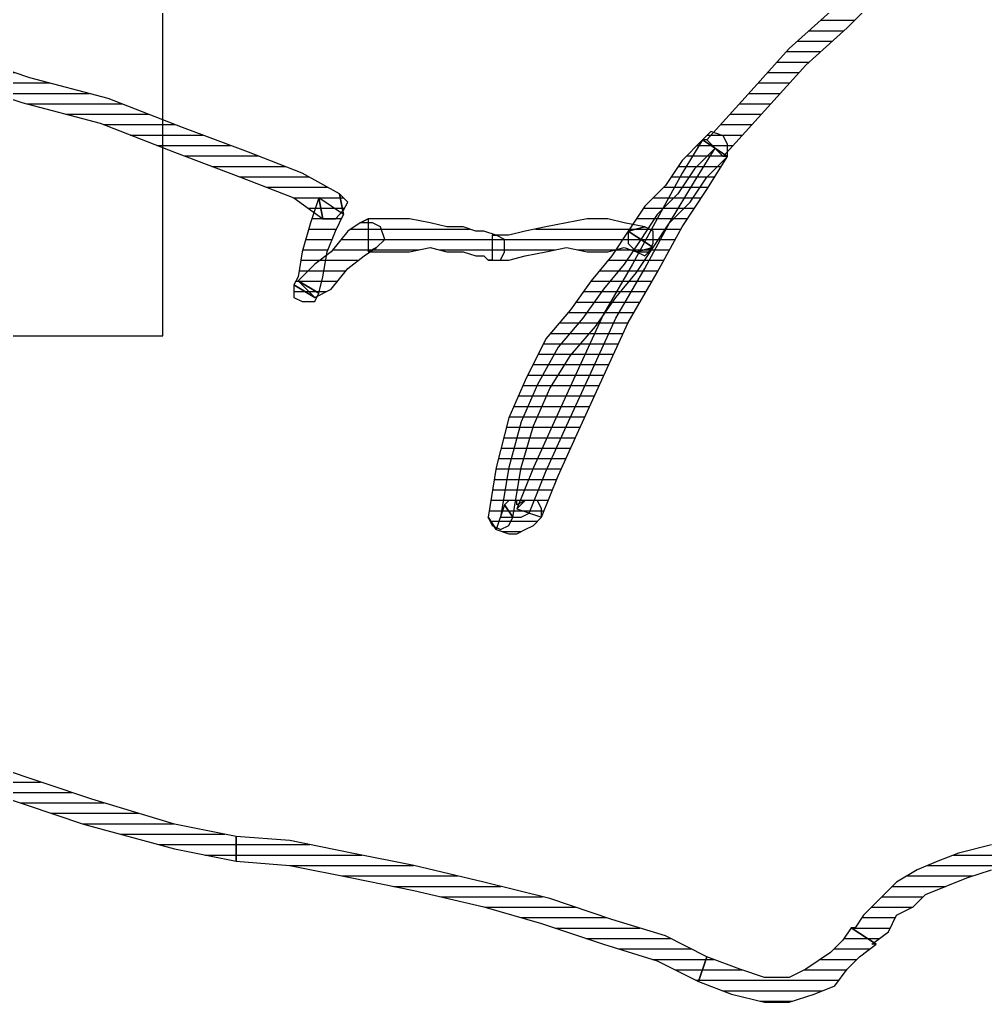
# Model space of a CAD drawing. Header units: millimetres. Extents: x 33350 to 35310, y -217097 to -211540.
# Drawn here: x 34440.13 to 34451.71, y -214010.17 to -213998.4 of the extents above; entities that cross this region are included whole.
import ezdxf

# ---------------------------------------------------------------- set-up
doc = ezdxf.new("R2010")
doc.units = ezdxf.units.MM
doc.header["$LTSCALE"] = 60
doc.header["$MEASUREMENT"] = 0
pattern_1 = [(360, (-5108.51305, -673.59423), (1e-16, 0.125), [25])]

# ---------------------------------------------------------------- blocks, each defined once
blk = doc.blocks.new('by')
at = {"ltscale": 30}
h = blk.add_hatch(dxfattribs=at)
h.set_pattern_fill('DC_LINES', color=256, scale=0.1, style=0)
h.set_pattern_definition(pattern_1)
edge = h.paths.add_edge_path(flags=0)
edge.add_line((6393.778, 2257.095), (6394.175, 2257.244))
edge.add_line((6394.175, 2257.244), (6394.57, 2257.343))
edge.add_line((6394.57, 2257.343), (6394.867, 2257.343))
edge.add_line((6394.867, 2257.343), (6395.164, 2257.244))
edge.add_line((6395.164, 2257.244), (6395.411, 2257.144))
edge.add_line((6395.411, 2257.144), (6395.559, 2256.946))
edge.add_line((6395.559, 2256.946), (6395.708, 2256.797))
edge.add_line((6395.708, 2256.797), (6395.906, 2256.648))
edge.add_line((6395.906, 2256.648), (6395.609, 2256.449))
edge.add_line((6395.609, 2256.449), (6395.509, 2256.598))
edge.add_line((6395.509, 2256.598), (6395.362, 2256.747))
edge.add_line((6395.362, 2256.747), (6395.213, 2256.846))
edge.add_line((6395.213, 2256.846), (6395.064, 2256.946))
edge.add_line((6395.064, 2256.946), (6394.867, 2257.045))
edge.add_line((6394.867, 2257.045), (6394.57, 2257.045))
edge.add_line((6394.57, 2257.045), (6394.273, 2256.946))
edge.add_line((6394.273, 2256.946), (6393.878, 2256.797))
h = blk.add_hatch(dxfattribs=at)
h.set_pattern_fill('DC_LINES', color=256, scale=0.1, style=0)
h.set_pattern_definition(pattern_1)
edge = h.paths.add_edge_path(flags=0)
edge.add_line((6393.778, 2257.095), (6394.175, 2257.244))
edge.add_line((6394.175, 2257.244), (6394.57, 2257.343))
edge.add_line((6394.57, 2257.343), (6394.867, 2257.343))
edge.add_line((6394.867, 2257.343), (6395.164, 2257.244))
edge.add_line((6395.164, 2257.244), (6395.411, 2257.144))
edge.add_line((6395.411, 2257.144), (6395.559, 2256.946))
edge.add_line((6395.559, 2256.946), (6395.708, 2256.797))
edge.add_line((6395.708, 2256.797), (6395.906, 2256.648))
edge.add_line((6395.906, 2256.648), (6395.609, 2256.449))
edge.add_line((6395.609, 2256.449), (6395.509, 2256.598))
edge.add_line((6395.509, 2256.598), (6395.362, 2256.747))
edge.add_line((6395.362, 2256.747), (6395.213, 2256.846))
edge.add_line((6395.213, 2256.846), (6395.064, 2256.946))
edge.add_line((6395.064, 2256.946), (6394.867, 2257.045))
edge.add_line((6394.867, 2257.045), (6394.57, 2257.045))
edge.add_line((6394.57, 2257.045), (6394.273, 2256.946))
edge.add_line((6394.273, 2256.946), (6393.878, 2256.797))
h = blk.add_hatch(dxfattribs=at)
h.set_pattern_fill('DC_LINES', color=256, scale=0.1, style=0)
h.set_pattern_definition(pattern_1)
edge = h.paths.add_edge_path(flags=0)
edge.add_line((6388.237, 2255.654), (6388.881, 2255.704))
edge.add_line((6388.881, 2255.704), (6389.623, 2255.853))
edge.add_line((6389.623, 2255.853), (6390.365, 2256.002))
edge.add_line((6390.365, 2256.002), (6391.206, 2256.201))
edge.add_line((6391.206, 2256.201), (6391.898, 2256.399))
edge.add_line((6391.898, 2256.399), (6392.64, 2256.648))
edge.add_line((6392.64, 2256.648), (6393.284, 2256.846))
edge.add_line((6393.284, 2256.846), (6393.778, 2257.095))
edge.add_line((6393.778, 2257.095), (6393.878, 2256.797))
edge.add_line((6393.878, 2256.797), (6393.383, 2256.548))
edge.add_line((6393.383, 2256.548), (6392.739, 2256.35))
edge.add_line((6392.739, 2256.35), (6391.997, 2256.101))
edge.add_line((6391.997, 2256.101), (6391.206, 2255.903))
edge.add_line((6391.206, 2255.903), (6390.365, 2255.704))
edge.add_line((6390.365, 2255.704), (6389.623, 2255.555))
edge.add_line((6389.623, 2255.555), (6388.881, 2255.406))
edge.add_line((6388.881, 2255.406), (6388.237, 2255.356))
h = blk.add_hatch(dxfattribs=at)
h.set_pattern_fill('DC_LINES', color=256, scale=0.1, style=0)
h.set_pattern_definition(pattern_1)
edge = h.paths.add_edge_path(flags=0)
edge.add_line((6388.237, 2255.654), (6388.881, 2255.704))
edge.add_line((6388.881, 2255.704), (6389.623, 2255.853))
edge.add_line((6389.623, 2255.853), (6390.365, 2256.002))
edge.add_line((6390.365, 2256.002), (6391.206, 2256.201))
edge.add_line((6391.206, 2256.201), (6391.898, 2256.399))
edge.add_line((6391.898, 2256.399), (6392.64, 2256.648))
edge.add_line((6392.64, 2256.648), (6393.284, 2256.846))
edge.add_line((6393.284, 2256.846), (6393.778, 2257.095))
edge.add_line((6393.778, 2257.095), (6393.878, 2256.797))
edge.add_line((6393.878, 2256.797), (6393.383, 2256.548))
edge.add_line((6393.383, 2256.548), (6392.739, 2256.35))
edge.add_line((6392.739, 2256.35), (6391.997, 2256.101))
edge.add_line((6391.997, 2256.101), (6391.206, 2255.903))
edge.add_line((6391.206, 2255.903), (6390.365, 2255.704))
edge.add_line((6390.365, 2255.704), (6389.623, 2255.555))
edge.add_line((6389.623, 2255.555), (6388.881, 2255.406))
edge.add_line((6388.881, 2255.406), (6388.237, 2255.356))
h = blk.add_hatch(dxfattribs=at)
h.set_pattern_fill('DC_LINES', color=256, scale=0.1, style=0)
h.set_pattern_definition(pattern_1)
edge = h.paths.add_edge_path(flags=0)
edge.add_line((6395.906, 2256.648), (6395.856, 2256.648))
edge.add_line((6395.856, 2256.648), (6396.054, 2256.499))
edge.add_line((6396.054, 2256.499), (6396.153, 2256.3))
edge.add_line((6396.153, 2256.3), (6396.351, 2256.201))
edge.add_line((6396.351, 2256.201), (6396.5, 2256.052))
edge.add_line((6396.5, 2256.052), (6396.747, 2255.952))
edge.add_line((6396.747, 2255.952), (6396.994, 2255.853))
edge.add_line((6396.994, 2255.853), (6397.291, 2255.754))
edge.add_line((6397.291, 2255.754), (6397.637, 2255.803))
edge.add_line((6397.637, 2255.803), (6397.637, 2255.406))
edge.add_line((6397.637, 2255.406), (6397.291, 2255.456))
edge.add_line((6397.291, 2255.456), (6396.895, 2255.555))
edge.add_line((6396.895, 2255.555), (6396.648, 2255.654))
edge.add_line((6396.648, 2255.654), (6396.4, 2255.754))
edge.add_line((6396.4, 2255.754), (6396.153, 2255.903))
edge.add_line((6396.153, 2255.903), (6395.955, 2256.101))
edge.add_line((6395.955, 2256.101), (6395.758, 2256.3))
edge.add_line((6395.758, 2256.3), (6395.658, 2256.449))
edge.add_line((6395.658, 2256.449), (6395.609, 2256.449))
h = blk.add_hatch(dxfattribs=at)
h.set_pattern_fill('DC_LINES', color=256, scale=0.1, style=0)
h.set_pattern_definition(pattern_1)
edge = h.paths.add_edge_path(flags=0)
edge.add_line((6395.906, 2256.648), (6395.856, 2256.648))
edge.add_line((6395.856, 2256.648), (6396.054, 2256.499))
edge.add_line((6396.054, 2256.499), (6396.153, 2256.3))
edge.add_line((6396.153, 2256.3), (6396.351, 2256.201))
edge.add_line((6396.351, 2256.201), (6396.5, 2256.052))
edge.add_line((6396.5, 2256.052), (6396.747, 2255.952))
edge.add_line((6396.747, 2255.952), (6396.994, 2255.853))
edge.add_line((6396.994, 2255.853), (6397.291, 2255.754))
edge.add_line((6397.291, 2255.754), (6397.637, 2255.803))
edge.add_line((6397.637, 2255.803), (6397.637, 2255.406))
edge.add_line((6397.637, 2255.406), (6397.291, 2255.456))
edge.add_line((6397.291, 2255.456), (6396.895, 2255.555))
edge.add_line((6396.895, 2255.555), (6396.648, 2255.654))
edge.add_line((6396.648, 2255.654), (6396.4, 2255.754))
edge.add_line((6396.4, 2255.754), (6396.153, 2255.903))
edge.add_line((6396.153, 2255.903), (6395.955, 2256.101))
edge.add_line((6395.955, 2256.101), (6395.758, 2256.3))
edge.add_line((6395.758, 2256.3), (6395.658, 2256.449))
edge.add_line((6395.658, 2256.449), (6395.609, 2256.449))
h = blk.add_hatch(dxfattribs=at)
h.set_pattern_fill('DC_LINES', color=256, scale=0.1, style=0)
h.set_pattern_definition(pattern_1)
edge = h.paths.add_edge_path(flags=0)
edge.add_line((6380.321, 2252.574), (6380.371, 2252.674))
edge.add_line((6380.371, 2252.674), (6380.865, 2253.021))
edge.add_line((6380.865, 2253.021), (6381.707, 2253.419))
edge.add_line((6381.707, 2253.419), (6382.745, 2253.916))
edge.add_line((6382.745, 2253.916), (6383.982, 2254.363))
edge.add_line((6383.982, 2254.363), (6385.219, 2254.81))
edge.add_line((6385.219, 2254.81), (6386.407, 2255.207))
edge.add_line((6386.407, 2255.207), (6387.495, 2255.505))
edge.add_line((6387.495, 2255.505), (6388.237, 2255.654))
edge.add_line((6388.237, 2255.654), (6388.237, 2255.356))
edge.add_line((6388.237, 2255.356), (6387.495, 2255.207))
edge.add_line((6387.495, 2255.207), (6386.506, 2254.909))
edge.add_line((6386.506, 2254.909), (6385.318, 2254.512))
edge.add_line((6385.318, 2254.512), (6384.081, 2254.065))
edge.add_line((6384.081, 2254.065), (6382.844, 2253.618))
edge.add_line((6382.844, 2253.618), (6381.805, 2253.121))
edge.add_line((6381.805, 2253.121), (6380.965, 2252.723))
edge.add_line((6380.965, 2252.723), (6380.568, 2252.475))
edge.add_line((6380.568, 2252.475), (6380.618, 2252.574))
edge.add_line((6380.618, 2252.574), (6380.568, 2252.475))
edge.add_line((6380.568, 2252.475), (6380.469, 2252.425))
edge.add_line((6380.469, 2252.425), (6380.42, 2252.475))
edge.add_line((6380.42, 2252.475), (6380.371, 2252.574))
edge.add_line((6380.371, 2252.574), (6380.371, 2252.674))
h = blk.add_hatch(dxfattribs=at)
h.set_pattern_fill('DC_LINES', color=256, scale=0.1, style=0)
h.set_pattern_definition(pattern_1)
edge = h.paths.add_edge_path(flags=0)
edge.add_line((6380.321, 2252.574), (6380.371, 2252.674))
edge.add_line((6380.371, 2252.674), (6380.865, 2253.021))
edge.add_line((6380.865, 2253.021), (6381.707, 2253.419))
edge.add_line((6381.707, 2253.419), (6382.745, 2253.916))
edge.add_line((6382.745, 2253.916), (6383.982, 2254.363))
edge.add_line((6383.982, 2254.363), (6385.219, 2254.81))
edge.add_line((6385.219, 2254.81), (6386.407, 2255.207))
edge.add_line((6386.407, 2255.207), (6387.495, 2255.505))
edge.add_line((6387.495, 2255.505), (6388.237, 2255.654))
edge.add_line((6388.237, 2255.654), (6388.237, 2255.356))
edge.add_line((6388.237, 2255.356), (6387.495, 2255.207))
edge.add_line((6387.495, 2255.207), (6386.506, 2254.909))
edge.add_line((6386.506, 2254.909), (6385.318, 2254.512))
edge.add_line((6385.318, 2254.512), (6384.081, 2254.065))
edge.add_line((6384.081, 2254.065), (6382.844, 2253.618))
edge.add_line((6382.844, 2253.618), (6381.805, 2253.121))
edge.add_line((6381.805, 2253.121), (6380.965, 2252.723))
edge.add_line((6380.965, 2252.723), (6380.568, 2252.475))
edge.add_line((6380.568, 2252.475), (6380.618, 2252.574))
edge.add_line((6380.618, 2252.574), (6380.568, 2252.475))
edge.add_line((6380.568, 2252.475), (6380.469, 2252.425))
edge.add_line((6380.469, 2252.425), (6380.42, 2252.475))
edge.add_line((6380.42, 2252.475), (6380.371, 2252.574))
edge.add_line((6380.371, 2252.574), (6380.371, 2252.674))
h = blk.add_hatch(dxfattribs=at)
h.set_pattern_fill('DC_LINES', color=256, scale=0.1, style=0)
h.set_pattern_definition(pattern_1)
edge = h.paths.add_edge_path(flags=0)
edge.add_line((6391.453, 2251.382), (6391.551, 2251.531))
edge.add_line((6391.551, 2251.531), (6391.651, 2250.935))
edge.add_line((6391.651, 2250.935), (6391.8, 2250.438))
edge.add_line((6391.8, 2250.438), (6391.997, 2249.991))
edge.add_line((6391.997, 2249.991), (6392.245, 2249.594))
edge.add_line((6392.245, 2249.594), (6392.542, 2249.246))
edge.add_line((6392.542, 2249.246), (6392.789, 2248.899))
edge.add_line((6392.789, 2248.899), (6393.036, 2248.6))
edge.add_line((6393.036, 2248.6), (6393.234, 2248.302))
edge.add_line((6393.234, 2248.302), (6392.937, 2248.104))
edge.add_line((6392.937, 2248.104), (6392.739, 2248.402))
edge.add_line((6392.739, 2248.402), (6392.492, 2248.7))
edge.add_line((6392.492, 2248.7), (6392.245, 2249.048))
edge.add_line((6392.245, 2249.048), (6391.948, 2249.395))
edge.add_line((6391.948, 2249.395), (6391.7, 2249.892))
edge.add_line((6391.7, 2249.892), (6391.503, 2250.339))
edge.add_line((6391.503, 2250.339), (6391.354, 2250.935))
edge.add_line((6391.354, 2250.935), (6391.255, 2251.531))
edge.add_line((6391.255, 2251.531), (6391.354, 2251.68))
edge.add_line((6391.354, 2251.68), (6391.255, 2251.531))
edge.add_line((6391.255, 2251.531), (6391.304, 2251.631))
edge.add_line((6391.304, 2251.631), (6391.403, 2251.68))
edge.add_line((6391.403, 2251.68), (6391.503, 2251.631))
edge.add_line((6391.503, 2251.631), (6391.551, 2251.531))
h = blk.add_hatch(dxfattribs=at)
h.set_pattern_fill('DC_LINES', color=256, scale=0.1, style=0)
h.set_pattern_definition(pattern_1)
edge = h.paths.add_edge_path(flags=0)
edge.add_line((6391.601, 2251.432), (6391.7, 2251.333))
edge.add_line((6391.7, 2251.333), (6391.601, 2251.382))
edge.add_line((6391.601, 2251.382), (6391.601, 2251.333))
edge.add_line((6391.601, 2251.333), (6391.503, 2251.333))
edge.add_line((6391.503, 2251.333), (6391.453, 2251.382))
edge.add_line((6391.453, 2251.382), (6391.354, 2251.68))
edge.add_line((6391.354, 2251.68), (6391.503, 2251.73))
edge.add_line((6391.503, 2251.73), (6391.601, 2251.73))
edge.add_line((6391.601, 2251.73), (6391.7, 2251.68))
edge.add_line((6391.7, 2251.68), (6391.8, 2251.631))
edge.add_line((6391.8, 2251.631), (6391.898, 2251.531))
edge.add_line((6391.898, 2251.531), (6391.8, 2251.631))
edge.add_line((6391.8, 2251.631), (6391.898, 2251.531))
edge.add_line((6391.898, 2251.531), (6391.898, 2251.432))
edge.add_line((6391.898, 2251.432), (6391.848, 2251.333))
edge.add_line((6391.848, 2251.333), (6391.7, 2251.333))
h = blk.add_hatch(dxfattribs=at)
h.set_pattern_fill('DC_LINES', color=256, scale=0.1, style=0)
h.set_pattern_definition(pattern_1)
h.paths.add_polyline_path([(6393.976, 2247.11), (6393.729, 2247.359), (6393.531, 2247.657), (6393.284, 2247.905), (6393.086, 2248.203), (6392.887, 2248.501), (6392.64, 2248.799), (6392.393, 2249.147), (6392.096, 2249.495), (6391.848, 2249.942), (6391.651, 2250.389), (6391.503, 2250.935), (6391.403, 2251.531), (6391.503, 2251.531), (6391.601, 2251.531), (6391.651, 2251.531), (6391.75, 2251.482), (6391.948, 2250.985), (6392.195, 2250.438), (6392.492, 2249.793), (6392.789, 2249.147), (6393.135, 2248.551), (6393.432, 2248.004), (6393.729, 2247.508)], flags=0)
h = blk.add_hatch(dxfattribs=at)
h.set_pattern_fill('DC_LINES', color=256, scale=0.1, style=0)
h.set_pattern_definition(pattern_1)
edge = h.paths.add_edge_path(flags=0)
edge.add_line((6394.125, 2247.21), (6393.828, 2247.011))
edge.add_line((6393.828, 2247.011), (6393.581, 2247.408))
edge.add_line((6393.581, 2247.408), (6393.284, 2247.955))
edge.add_line((6393.284, 2247.955), (6392.987, 2248.501))
edge.add_line((6392.987, 2248.501), (6392.64, 2249.097))
edge.add_line((6392.64, 2249.097), (6392.343, 2249.743))
edge.add_line((6392.343, 2249.743), (6392.047, 2250.389))
edge.add_line((6392.047, 2250.389), (6391.8, 2250.935))
edge.add_line((6391.8, 2250.935), (6391.601, 2251.432))
edge.add_line((6391.601, 2251.432), (6391.898, 2251.531))
edge.add_line((6391.898, 2251.531), (6392.096, 2251.035))
edge.add_line((6392.096, 2251.035), (6392.343, 2250.488))
edge.add_line((6392.343, 2250.488), (6392.64, 2249.842))
edge.add_line((6392.64, 2249.842), (6392.937, 2249.197))
edge.add_line((6392.937, 2249.197), (6393.284, 2248.6))
edge.add_line((6393.284, 2248.6), (6393.581, 2248.054))
edge.add_line((6393.581, 2248.054), (6393.878, 2247.607))
edge.add_line((6393.878, 2247.607), (6394.125, 2247.21))
edge.add_line((6394.125, 2247.21), (6393.828, 2247.011))
edge.add_line((6393.828, 2247.011), (6394.125, 2247.21))
edge.add_line((6394.125, 2247.21), (6394.125, 2247.061))
edge.add_line((6394.125, 2247.061), (6394.075, 2246.961))
edge.add_line((6394.075, 2246.961), (6393.926, 2246.912))
edge.add_line((6393.926, 2246.912), (6393.828, 2247.011))
h = blk.add_hatch(dxfattribs=at)
h.set_pattern_fill('DC_LINES', color=256, scale=0.1, style=0)
h.set_pattern_definition(pattern_1)
edge = h.paths.add_edge_path(flags=0)
edge.add_line((6388.979, 2248.7), (6389.226, 2248.849))
edge.add_line((6389.226, 2248.849), (6389.276, 2248.65))
edge.add_line((6389.276, 2248.65), (6389.326, 2248.352))
edge.add_line((6389.326, 2248.352), (6389.425, 2248.104))
edge.add_line((6389.425, 2248.104), (6389.523, 2247.905))
edge.add_line((6389.523, 2247.905), (6389.226, 2247.706))
edge.add_line((6389.226, 2247.706), (6389.128, 2248.004))
edge.add_line((6389.128, 2248.004), (6389.029, 2248.352))
edge.add_line((6389.029, 2248.352), (6388.979, 2248.65))
edge.add_line((6388.979, 2248.65), (6388.929, 2248.749))
edge.add_line((6388.929, 2248.749), (6389.177, 2248.899))
edge.add_line((6389.177, 2248.899), (6388.929, 2248.749))
edge.add_line((6388.929, 2248.749), (6388.929, 2248.899))
edge.add_line((6388.929, 2248.899), (6389.029, 2248.948))
edge.add_line((6389.029, 2248.948), (6389.177, 2248.948))
edge.add_line((6389.177, 2248.948), (6389.226, 2248.849))
h = blk.add_hatch(dxfattribs=at)
h.set_pattern_fill('DC_LINES', color=256, scale=0.1, style=0)
h.set_pattern_definition(pattern_1)
edge = h.paths.add_edge_path(flags=0)
edge.add_line((6389.82, 2247.955), (6389.721, 2248.004))
edge.add_line((6389.721, 2248.004), (6389.573, 2248.104))
edge.add_line((6389.573, 2248.104), (6389.375, 2248.352))
edge.add_line((6389.375, 2248.352), (6389.177, 2248.501))
edge.add_line((6389.177, 2248.501), (6388.979, 2248.7))
edge.add_line((6388.979, 2248.7), (6389.177, 2248.899))
edge.add_line((6389.177, 2248.899), (6389.375, 2248.799))
edge.add_line((6389.375, 2248.799), (6389.573, 2248.551))
edge.add_line((6389.573, 2248.551), (6389.771, 2248.402))
edge.add_line((6389.771, 2248.402), (6389.92, 2248.302))
edge.add_line((6389.92, 2248.302), (6389.82, 2248.352))
edge.add_line((6389.82, 2248.352), (6389.92, 2248.302))
edge.add_line((6389.92, 2248.302), (6390.018, 2248.203))
edge.add_line((6390.018, 2248.203), (6389.968, 2248.054))
edge.add_line((6389.968, 2248.054), (6389.87, 2248.004))
edge.add_line((6389.87, 2248.004), (6389.721, 2248.004))
h = blk.add_hatch(dxfattribs=at)
h.set_pattern_fill('DC_LINES', color=256, scale=0.1, style=0)
h.set_pattern_definition(pattern_1)
edge = h.paths.add_edge_path(flags=0)
edge.add_line((6391.304, 2248.153), (6391.354, 2248.153))
edge.add_line((6391.354, 2248.153), (6391.206, 2248.104))
edge.add_line((6391.206, 2248.104), (6391.107, 2248.104))
edge.add_line((6391.107, 2248.104), (6390.958, 2248.054))
edge.add_line((6390.958, 2248.054), (6390.76, 2248.054))
edge.add_line((6390.76, 2248.054), (6390.562, 2248.004))
edge.add_line((6390.562, 2248.004), (6390.315, 2247.955))
edge.add_line((6390.315, 2247.955), (6390.068, 2247.955))
edge.add_line((6390.068, 2247.955), (6389.82, 2247.955))
edge.add_line((6389.82, 2247.955), (6389.82, 2248.352))
edge.add_line((6389.82, 2248.352), (6390.068, 2248.352))
edge.add_line((6390.068, 2248.352), (6390.315, 2248.352))
edge.add_line((6390.315, 2248.352), (6390.562, 2248.302))
edge.add_line((6390.562, 2248.302), (6390.76, 2248.352))
edge.add_line((6390.76, 2248.352), (6390.958, 2248.352))
edge.add_line((6390.958, 2248.352), (6391.107, 2248.402))
edge.add_line((6391.107, 2248.402), (6391.206, 2248.402))
edge.add_line((6391.206, 2248.402), (6391.255, 2248.451))
edge.add_line((6391.255, 2248.451), (6391.304, 2248.451))
edge.add_line((6391.304, 2248.451), (6391.255, 2248.451))
edge.add_line((6391.255, 2248.451), (6391.403, 2248.451))
edge.add_line((6391.403, 2248.451), (6391.453, 2248.352))
edge.add_line((6391.453, 2248.352), (6391.453, 2248.203))
edge.add_line((6391.453, 2248.203), (6391.354, 2248.153))
h = blk.add_hatch(dxfattribs=at)
h.set_pattern_fill('DC_LINES', color=256, scale=0.1, style=0)
h.set_pattern_definition(pattern_1)
edge = h.paths.add_edge_path(flags=0)
edge.add_line((6392.937, 2248.104), (6393.135, 2248.054))
edge.add_line((6393.135, 2248.054), (6392.887, 2248.004))
edge.add_line((6392.887, 2248.004), (6392.69, 2247.955))
edge.add_line((6392.69, 2247.955), (6392.442, 2247.955))
edge.add_line((6392.442, 2247.955), (6392.195, 2248.004))
edge.add_line((6392.195, 2248.004), (6391.948, 2248.054))
edge.add_line((6391.948, 2248.054), (6391.7, 2248.104))
edge.add_line((6391.7, 2248.104), (6391.503, 2248.153))
edge.add_line((6391.503, 2248.153), (6391.304, 2248.153))
edge.add_line((6391.304, 2248.153), (6391.304, 2248.451))
edge.add_line((6391.304, 2248.451), (6391.503, 2248.451))
edge.add_line((6391.503, 2248.451), (6391.7, 2248.402))
edge.add_line((6391.7, 2248.402), (6391.948, 2248.352))
edge.add_line((6391.948, 2248.352), (6392.195, 2248.302))
edge.add_line((6392.195, 2248.302), (6392.442, 2248.352))
edge.add_line((6392.442, 2248.352), (6392.69, 2248.352))
edge.add_line((6392.69, 2248.352), (6392.887, 2248.302))
edge.add_line((6392.887, 2248.302), (6393.036, 2248.352))
edge.add_line((6393.036, 2248.352), (6393.234, 2248.302))
edge.add_line((6393.234, 2248.302), (6393.036, 2248.352))
edge.add_line((6393.036, 2248.352), (6393.184, 2248.352))
edge.add_line((6393.184, 2248.352), (6393.234, 2248.253))
edge.add_line((6393.234, 2248.253), (6393.234, 2248.104))
edge.add_line((6393.234, 2248.104), (6393.135, 2248.054))
h = blk.add_hatch(dxfattribs=at)
h.set_pattern_fill('DC_LINES', color=256, scale=0.1, style=0)
h.set_pattern_definition(pattern_1)
h.paths.add_polyline_path([(6393.234, 2248.302), (6393.432, 2248.004), (6393.679, 2247.756), (6393.878, 2247.458), (6394.125, 2247.21), (6393.828, 2247.011), (6393.581, 2247.259), (6393.383, 2247.557), (6393.135, 2247.806), (6392.937, 2248.104), (6392.937, 2248.253), (6393.036, 2248.352), (6393.135, 2248.402)], flags=0)
h = blk.add_hatch(dxfattribs=at)
h.set_pattern_fill('DC_LINES', color=256, scale=0.1, style=0)
h.set_pattern_definition(pattern_1)
edge = h.paths.add_edge_path(flags=0)
edge.add_line((6393.878, 2247.011), (6393.828, 2247.011))
edge.add_line((6393.828, 2247.011), (6393.581, 2247.259))
edge.add_line((6393.581, 2247.259), (6393.383, 2247.557))
edge.add_line((6393.383, 2247.557), (6393.135, 2247.806))
edge.add_line((6393.135, 2247.806), (6392.937, 2248.104))
edge.add_line((6392.937, 2248.104), (6393.234, 2248.302))
edge.add_line((6393.234, 2248.302), (6393.432, 2248.004))
edge.add_line((6393.432, 2248.004), (6393.679, 2247.756))
edge.add_line((6393.679, 2247.756), (6393.878, 2247.458))
edge.add_line((6393.878, 2247.458), (6394.125, 2247.21))
edge.add_line((6394.125, 2247.21), (6394.075, 2247.21))
h = blk.add_hatch(dxfattribs=at)
h.set_pattern_fill('DC_LINES', color=256, scale=0.1, style=0)
h.set_pattern_definition(pattern_1)
edge = h.paths.add_edge_path(flags=0)
edge.add_line((6389.523, 2247.905), (6389.474, 2247.657))
edge.add_line((6389.474, 2247.657), (6389.029, 2247.408))
edge.add_line((6389.029, 2247.408), (6388.385, 2247.16))
edge.add_line((6388.385, 2247.16), (6387.593, 2246.862))
edge.add_line((6387.593, 2246.862), (6386.703, 2246.514))
edge.add_line((6386.703, 2246.514), (6385.763, 2246.266))
edge.add_line((6385.763, 2246.266), (6384.873, 2245.968))
edge.add_line((6384.873, 2245.968), (6383.982, 2245.769))
edge.add_line((6383.982, 2245.769), (6383.29, 2245.67))
edge.add_line((6383.29, 2245.67), (6383.29, 2245.968))
edge.add_line((6383.29, 2245.968), (6383.982, 2246.067))
edge.add_line((6383.982, 2246.067), (6384.774, 2246.266))
edge.add_line((6384.774, 2246.266), (6385.665, 2246.564))
edge.add_line((6385.665, 2246.564), (6386.604, 2246.812))
edge.add_line((6386.604, 2246.812), (6387.495, 2247.16))
edge.add_line((6387.495, 2247.16), (6388.287, 2247.458))
edge.add_line((6388.287, 2247.458), (6388.929, 2247.706))
edge.add_line((6388.929, 2247.706), (6389.276, 2247.955))
edge.add_line((6389.276, 2247.955), (6389.226, 2247.706))
edge.add_line((6389.226, 2247.706), (6389.276, 2247.955))
edge.add_line((6389.276, 2247.955), (6389.425, 2247.955))
edge.add_line((6389.425, 2247.955), (6389.523, 2247.855))
edge.add_line((6389.523, 2247.855), (6389.573, 2247.756))
edge.add_line((6389.573, 2247.756), (6389.474, 2247.657))
h = blk.add_hatch(dxfattribs=at)
h.set_pattern_fill('DC_LINES', color=256, scale=0.1, style=0)
h.set_pattern_definition(pattern_1)
edge = h.paths.add_edge_path(flags=0)
edge.add_line((6396.845, 2243.931), (6396.697, 2244.08))
edge.add_line((6396.697, 2244.08), (6396.549, 2244.328))
edge.add_line((6396.549, 2244.328), (6396.203, 2244.627))
edge.add_line((6396.203, 2244.627), (6395.806, 2245.024))
edge.add_line((6395.806, 2245.024), (6395.362, 2245.471))
edge.add_line((6395.362, 2245.471), (6394.867, 2245.918))
edge.add_line((6394.867, 2245.918), (6394.372, 2246.464))
edge.add_line((6394.372, 2246.464), (6393.878, 2247.011))
edge.add_line((6393.878, 2247.011), (6394.075, 2247.21))
edge.add_line((6394.075, 2247.21), (6394.57, 2246.663))
edge.add_line((6394.57, 2246.663), (6395.064, 2246.117))
edge.add_line((6395.064, 2246.117), (6395.559, 2245.67))
edge.add_line((6395.559, 2245.67), (6396.005, 2245.223))
edge.add_line((6396.005, 2245.223), (6396.4, 2244.825))
edge.add_line((6396.4, 2244.825), (6396.747, 2244.527))
edge.add_line((6396.747, 2244.527), (6396.994, 2244.279))
edge.add_line((6396.994, 2244.279), (6397.142, 2244.13))
for p, q in [((6394.175, 2257.244, -4.505), (6394.57, 2257.343, -4.505)), ((6394.175, 2257.244, -4.505), (6394.57, 2257.343, -4.505)), ((6394.57, 2257.343, -4.505), (6394.867, 2257.343, -4.505)), ((6394.57, 2257.343, -4.505), (6394.867, 2257.343, -4.505)), ((6394.867, 2257.343, -4.505), (6395.164, 2257.244, -4.505)), ((6394.867, 2257.343, -4.505), (6395.164, 2257.244, -4.505)), ((6393.778, 2257.095, -4.505), (6394.175, 2257.244, -4.505)), ((6393.778, 2257.095, -4.505), (6394.175, 2257.244, -4.505)), ((6395.164, 2257.244, -4.505), (6395.411, 2257.144, -4.505)), ((6395.164, 2257.244, -4.505), (6395.411, 2257.144, -4.505)), ((6393.284, 2256.846, -4.505), (6393.778, 2257.095, -4.505)), ((6393.284, 2256.846, -4.505), (6393.778, 2257.095, -4.505)), ((6393.778, 2257.095, -4.505), (6393.878, 2256.797, -4.505)), ((6393.778, 2257.095, -4.505), (6393.878, 2256.797, -4.505)), ((6393.778, 2257.095, -4.505), (6393.778, 2257.095, -4.505)), ((6393.878, 2256.797, -4.505), (6393.778, 2257.095, -4.505)), ((6393.778, 2257.095, -4.505), (6393.778, 2257.095, -4.505)), ((6393.778, 2257.095, -4.505), (6393.778, 2257.095, -4.505)), ((6393.878, 2256.797, -4.505), (6393.778, 2257.095, -4.505)), ((6393.778, 2257.095, -4.505), (6393.778, 2257.095, -4.505)), ((6395.411, 2257.144, -4.505), (6395.559, 2256.946, -4.505)), ((6395.411, 2257.144, -4.505), (6395.559, 2256.946, -4.505)), ((6394.57, 2257.045, -4.505), (6394.273, 2256.946, -4.505)), ((6394.57, 2257.045, -4.505), (6394.273, 2256.946, -4.505)), ((6394.867, 2257.045, -4.505), (6394.57, 2257.045, -4.505)), ((6394.867, 2257.045, -4.505), (6394.57, 2257.045, -4.505)), ((6395.064, 2256.946, -4.505), (6394.867, 2257.045, -4.505)), ((6395.064, 2256.946, -4.505), (6394.867, 2257.045, -4.505)), ((6392.64, 2256.648, -4.505), (6393.284, 2256.846, -4.505)), ((6392.64, 2256.648, -4.505), (6393.284, 2256.846, -4.505)), ((6394.273, 2256.946, -4.505), (6393.878, 2256.797, -4.505)), ((6394.273, 2256.946, -4.505), (6393.878, 2256.797, -4.505)), ((6395.213, 2256.846, -4.505), (6395.064, 2256.946, -4.505)), ((6395.213, 2256.846, -4.505), (6395.064, 2256.946, -4.505)), ((6395.362, 2256.747, -4.505), (6395.213, 2256.846, -4.505)), ((6395.362, 2256.747, -4.505), (6395.213, 2256.846, -4.505)), ((6395.559, 2256.946, -4.505), (6395.708, 2256.797, -4.505)), ((6395.559, 2256.946, -4.505), (6395.708, 2256.797, -4.505)), ((6393.878, 2256.797, -4.505), (6393.383, 2256.548, -4.505)), ((6393.878, 2256.797, -4.505), (6393.383, 2256.548, -4.505)), ((6393.878, 2256.797, -4.505), (6393.878, 2256.797, -4.505)), ((6393.878, 2256.797, -4.505), (6393.878, 2256.797, -4.505)), ((6395.509, 2256.598, -4.505), (6395.362, 2256.747, -4.505)), ((6395.509, 2256.598, -4.505), (6395.362, 2256.747, -4.505)), ((6395.708, 2256.797, -4.505), (6395.906, 2256.648, -4.505)), ((6395.708, 2256.797, -4.505), (6395.906, 2256.648, -4.505)), ((6391.898, 2256.399, -4.505), (6392.64, 2256.648, -4.505)), ((6391.898, 2256.399, -4.505), (6392.64, 2256.648, -4.505)), ((6395.906, 2256.648, -4.505), (6395.609, 2256.449, -4.505)), ((6395.906, 2256.648, -4.505), (6395.609, 2256.449, -4.505)), ((6395.609, 2256.449, -4.505), (6395.906, 2256.648, -4.505)), ((6395.609, 2256.449, -4.505), (6395.906, 2256.648, -4.505)), ((6395.906, 2256.648, -4.505), (6395.856, 2256.648, -4.505)), ((6395.856, 2256.648, -4.505), (6396.054, 2256.499, -4.505)), ((6395.906, 2256.648, -4.505), (6395.856, 2256.648, -4.505)), ((6395.856, 2256.648, -4.505), (6396.054, 2256.499, -4.505)), ((6395.906, 2256.648, -4.505), (6395.906, 2256.648, -4.505)), ((6395.906, 2256.648, -4.505), (6395.906, 2256.648, -4.505)), ((6393.383, 2256.548, -4.505), (6392.739, 2256.35, -4.505)), ((6393.383, 2256.548, -4.505), (6392.739, 2256.35, -4.505)), ((6395.609, 2256.449, -4.505), (6395.509, 2256.598, -4.505)), ((6395.609, 2256.449, -4.505), (6395.509, 2256.598, -4.505)), ((6396.054, 2256.499, -4.505), (6396.153, 2256.3, -4.505)), ((6396.054, 2256.499, -4.505), (6396.153, 2256.3, -4.505)), ((6391.206, 2256.201, -4.505), (6391.898, 2256.399, -4.505)), ((6391.206, 2256.201, -4.505), (6391.898, 2256.399, -4.505)), ((6395.658, 2256.449, -4.505), (6395.609, 2256.449, -4.505)), ((6395.658, 2256.449, -4.505), (6395.609, 2256.449, -4.505)), ((6395.758, 2256.3, -4.505), (6395.658, 2256.449, -4.505)), ((6395.758, 2256.3, -4.505), (6395.658, 2256.449, -4.505)), ((6392.739, 2256.35, -4.505), (6391.997, 2256.101, -4.505)), ((6392.739, 2256.35, -4.505), (6391.997, 2256.101, -4.505)), ((6395.955, 2256.101, -4.505), (6395.758, 2256.3, -4.505)), ((6395.955, 2256.101, -4.505), (6395.758, 2256.3, -4.505)), ((6396.153, 2256.3, -4.505), (6396.351, 2256.201, -4.505)), ((6396.153, 2256.3, -4.505), (6396.351, 2256.201, -4.505)), ((6390.365, 2256.002, -4.505), (6391.206, 2256.201, -4.505)), ((6390.365, 2256.002, -4.505), (6391.206, 2256.201, -4.505)), ((6396.351, 2256.201, -4.505), (6396.5, 2256.052, -4.505)), ((6396.351, 2256.201, -4.505), (6396.5, 2256.052, -4.505)), ((6391.997, 2256.101, -4.505), (6391.206, 2255.903, -4.505)), ((6391.997, 2256.101, -4.505), (6391.206, 2255.903, -4.505)), ((6396.153, 2255.903, -4.505), (6395.955, 2256.101, -4.505)), ((6396.153, 2255.903, -4.505), (6395.955, 2256.101, -4.505)), ((6396.5, 2256.052, -4.505), (6396.747, 2255.952, -4.505)), ((6396.5, 2256.052, -4.505), (6396.747, 2255.952, -4.505)), ((6389.623, 2255.853, -4.505), (6390.365, 2256.002, -4.505)), ((6389.623, 2255.853, -4.505), (6390.365, 2256.002, -4.505)), ((6391.206, 2255.903, -4.505), (6390.365, 2255.704, -4.505)), ((6391.206, 2255.903, -4.505), (6390.365, 2255.704, -4.505)), ((6396.4, 2255.754, -4.505), (6396.153, 2255.903, -4.505)), ((6396.4, 2255.754, -4.505), (6396.153, 2255.903, -4.505)), ((6396.747, 2255.952, -4.505), (6396.994, 2255.853, -4.505)), ((6396.747, 2255.952, -4.505), (6396.994, 2255.853, -4.505)), ((6388.881, 2255.704, -4.505), (6389.623, 2255.853, -4.505)), ((6388.881, 2255.704, -4.505), (6389.623, 2255.853, -4.505)), ((6396.994, 2255.853, -4.505), (6397.291, 2255.754, -4.505)), ((6396.994, 2255.853, -4.505), (6397.291, 2255.754, -4.505)), ((6388.237, 2255.654, -4.505), (6388.881, 2255.704, -4.505)), ((6388.237, 2255.654, -4.505), (6388.881, 2255.704, -4.505)), ((6390.365, 2255.704, -4.505), (6389.623, 2255.555, -4.505)), ((6390.365, 2255.704, -4.505), (6389.623, 2255.555, -4.505)), ((6396.648, 2255.654, -4.505), (6396.4, 2255.754, -4.505)), ((6396.648, 2255.654, -4.505), (6396.4, 2255.754, -4.505)), ((6387.495, 2255.505, -4.505), (6388.237, 2255.654, -4.505)), ((6387.495, 2255.505, -4.505), (6388.237, 2255.654, -4.505)), ((6388.237, 2255.654, -4.505), (6388.237, 2255.356, -4.505)), ((6388.237, 2255.654, -4.505), (6388.237, 2255.356, -4.505)), ((6388.237, 2255.654, -4.505), (6388.237, 2255.654, -4.505)), ((6388.237, 2255.356, -4.505), (6388.237, 2255.654, -4.505)), ((6388.237, 2255.654, -4.505), (6388.237, 2255.654, -4.505)), ((6388.237, 2255.654, -4.505), (6388.237, 2255.654, -4.505)), ((6388.237, 2255.356, -4.505), (6388.237, 2255.654, -4.505)), ((6388.237, 2255.654, -4.505), (6388.237, 2255.654, -4.505)), ((6389.623, 2255.555, -4.505), (6388.881, 2255.406, -4.505)), ((6389.623, 2255.555, -4.505), (6388.881, 2255.406, -4.505)), ((6396.895, 2255.555, -4.505), (6396.648, 2255.654, -4.505)), ((6396.895, 2255.555, -4.505), (6396.648, 2255.654, -4.505)), ((6397.291, 2255.456, -4.505), (6396.895, 2255.555, -4.505)), ((6397.291, 2255.456, -4.505), (6396.895, 2255.555, -4.505)), ((6386.407, 2255.207, -4.505), (6387.495, 2255.505, -4.505)), ((6386.407, 2255.207, -4.505), (6387.495, 2255.505, -4.505)), ((6388.237, 2255.356, -4.505), (6387.495, 2255.207, -4.505)), ((6388.237, 2255.356, -4.505), (6387.495, 2255.207, -4.505)), ((6388.881, 2255.406, -4.505), (6388.237, 2255.356, -4.505)), ((6388.881, 2255.406, -4.505), (6388.237, 2255.356, -4.505)), ((6388.237, 2255.356, -4.505), (6388.237, 2255.356, -4.505)), ((6388.237, 2255.356, -4.505), (6388.237, 2255.356, -4.505)), ((6385.219, 2254.81, -4.505), (6386.407, 2255.207, -4.505)), ((6385.219, 2254.81, -4.505), (6386.407, 2255.207, -4.505)), ((6387.495, 2255.207, -4.505), (6386.506, 2254.909, -4.505)), ((6387.495, 2255.207, -4.505), (6386.506, 2254.909, -4.505)), ((6386.506, 2254.909, -4.505), (6385.318, 2254.512, -4.505)), ((6386.506, 2254.909, -4.505), (6385.318, 2254.512, -4.505)), ((6391.255, 2251.531, -4.505), (6391.354, 2251.68, -4.505)), ((6391.354, 2251.68, -4.505), (6391.255, 2251.531, -4.505)), ((6391.304, 2251.631, -4.505), (6391.403, 2251.68, -4.505)), ((6391.354, 2251.68, -4.505), (6391.503, 2251.73, -4.505)), ((6391.453, 2251.382, -4.505), (6391.354, 2251.68, -4.505)), ((6391.403, 2251.68, -4.505), (6391.503, 2251.631, -4.505)), ((6391.503, 2251.73, -4.505), (6391.601, 2251.73, -4.505)), ((6391.601, 2251.73, -4.505), (6391.7, 2251.68, -4.505)), ((6391.7, 2251.68, -4.505), (6391.8, 2251.631, -4.505)), ((6391.255, 2251.531, -4.505), (6391.304, 2251.631, -4.505)), ((6391.503, 2251.631, -4.505), (6391.551, 2251.531, -4.505)), ((6391.8, 2251.631, -4.505), (6391.898, 2251.531, -4.505)), ((6391.898, 2251.531, -4.505), (6391.8, 2251.631, -4.505)), ((6391.8, 2251.631, -4.505), (6391.898, 2251.531, -4.505)), ((6391.354, 2250.935, -4.505), (6391.255, 2251.531, -4.505)), ((6391.503, 2250.935, -4.505), (6391.403, 2251.531, -4.505)), ((6391.403, 2251.531, -4.505), (6391.503, 2251.531, -4.505)), ((6391.453, 2251.382, -4.505), (6391.551, 2251.531, -4.505)), ((6391.551, 2251.531, -4.505), (6391.453, 2251.382, -4.505)), ((6391.503, 2251.531, -4.505), (6391.601, 2251.531, -4.505)), ((6391.551, 2251.531, -4.505), (6391.651, 2250.935, -4.505)), ((6391.601, 2251.531, -4.505), (6391.651, 2251.531, -4.505)), ((6391.601, 2251.432, -4.505), (6391.898, 2251.531, -4.505)), ((6391.601, 2251.432, -4.505), (6391.7, 2251.333, -4.505)), ((6391.7, 2251.333, -4.505), (6391.601, 2251.432, -4.505)), ((6391.601, 2251.432, -4.505), (6391.601, 2251.432, -4.505)), ((6391.8, 2250.935, -4.505), (6391.601, 2251.432, -4.505)), ((6391.651, 2251.531, -4.505), (6391.75, 2251.482, -4.505)), ((6391.75, 2251.482, -4.505), (6391.948, 2250.985, -4.505)), ((6391.898, 2251.432, -4.505), (6391.848, 2251.333, -4.505)), ((6391.898, 2251.531, -4.505), (6391.898, 2251.432, -4.505)), ((6391.898, 2251.531, -4.505), (6392.096, 2251.035, -4.505)), ((6391.453, 2251.382, -4.505), (6391.453, 2251.382, -4.505)), ((6391.503, 2251.333, -4.505), (6391.453, 2251.382, -4.505)), ((6391.601, 2251.333, -4.505), (6391.503, 2251.333, -4.505)), ((6391.7, 2251.333, -4.505), (6391.601, 2251.382, -4.505)), ((6391.601, 2251.382, -4.505), (6391.601, 2251.333, -4.505)), ((6391.848, 2251.333, -4.505), (6391.7, 2251.333, -4.505)), ((6391.948, 2250.985, -4.505), (6392.195, 2250.438, -4.505)), ((6392.096, 2251.035, -4.505), (6392.343, 2250.488, -4.505)), ((6391.503, 2250.339, -4.505), (6391.354, 2250.935, -4.505)), ((6391.651, 2250.389, -4.505), (6391.503, 2250.935, -4.505)), ((6391.651, 2250.935, -4.505), (6391.8, 2250.438, -4.505)), ((6392.047, 2250.389, -4.505), (6391.8, 2250.935, -4.505)), ((6392.343, 2250.488, -4.505), (6392.64, 2249.842, -4.505)), ((6391.848, 2249.942, -4.505), (6391.651, 2250.389, -4.505)), ((6391.8, 2250.438, -4.505), (6391.997, 2249.991, -4.505)), ((6392.343, 2249.743, -4.505), (6392.047, 2250.389, -4.505)), ((6392.195, 2250.438, -4.505), (6392.492, 2249.793, -4.505)), ((6391.7, 2249.892, -4.505), (6391.503, 2250.339, -4.505)), ((6392.096, 2249.495, -4.505), (6391.848, 2249.942, -4.505)), ((6391.997, 2249.991, -4.505), (6392.245, 2249.594, -4.505)), ((6391.948, 2249.395, -4.505), (6391.7, 2249.892, -4.505)), ((6392.492, 2249.793, -4.505), (6392.789, 2249.147, -4.505)), ((6392.64, 2249.842, -4.505), (6392.937, 2249.197, -4.505)), ((6392.64, 2249.097, -4.505), (6392.343, 2249.743, -4.505)), ((6392.245, 2249.594, -4.505), (6392.542, 2249.246, -4.505)), ((6392.393, 2249.147, -4.505), (6392.096, 2249.495, -4.505)), ((6392.245, 2249.048, -4.505), (6391.948, 2249.395, -4.505)), ((6392.542, 2249.246, -4.505), (6392.789, 2248.899, -4.505)), ((6392.937, 2249.197, -4.505), (6393.284, 2248.6, -4.505)), ((6392.64, 2248.799, -4.505), (6392.393, 2249.147, -4.505)), ((6392.987, 2248.501, -4.505), (6392.64, 2249.097, -4.505)), ((6392.789, 2249.147, -4.505), (6393.135, 2248.551, -4.505)), ((6392.492, 2248.7, -4.505), (6392.245, 2249.048, -4.505)), ((6388.929, 2248.899, -4.505), (6389.029, 2248.948, -4.505)), ((6388.929, 2248.749, -4.505), (6389.177, 2248.899, -4.505)), ((6389.177, 2248.899, -4.505), (6388.929, 2248.749, -4.505)), ((6388.929, 2248.749, -4.505), (6388.929, 2248.899, -4.505)), ((6388.979, 2248.7, -4.505), (6389.177, 2248.899, -4.505)), ((6388.979, 2248.7, -4.505), (6389.226, 2248.849, -4.505)), ((6389.226, 2248.849, -4.505), (6388.979, 2248.7, -4.505)), ((6389.029, 2248.948, -4.505), (6389.177, 2248.948, -4.505)), ((6389.177, 2248.948, -4.505), (6389.226, 2248.849, -4.505)), ((6389.177, 2248.899, -4.505), (6389.375, 2248.799, -4.505)), ((6389.226, 2248.849, -4.505), (6389.276, 2248.65, -4.505)), ((6392.789, 2248.899, -4.505), (6393.036, 2248.6, -4.505)), ((6388.979, 2248.65, -4.505), (6388.929, 2248.749, -4.505)), ((6389.375, 2248.799, -4.505), (6389.573, 2248.551, -4.505)), ((6392.887, 2248.501, -4.505), (6392.64, 2248.799, -4.505)), ((6388.979, 2248.7, -4.505), (6388.979, 2248.7, -4.505)), ((6389.177, 2248.501, -4.505), (6388.979, 2248.7, -4.505)), ((6389.029, 2248.352, -4.505), (6388.979, 2248.65, -4.505)), ((6389.276, 2248.65, -4.505), (6389.326, 2248.352, -4.505)), ((6392.739, 2248.402, -4.505), (6392.492, 2248.7, -4.505)), ((6393.036, 2248.6, -4.505), (6393.234, 2248.302, -4.505)), ((6393.284, 2248.6, -4.505), (6393.581, 2248.054, -4.505)), ((6389.375, 2248.352, -4.505), (6389.177, 2248.501, -4.505)), ((6389.573, 2248.551, -4.505), (6389.771, 2248.402, -4.505)), ((6393.086, 2248.203, -4.505), (6392.887, 2248.501, -4.505)), ((6393.284, 2247.955, -4.505), (6392.987, 2248.501, -4.505)), ((6393.135, 2248.551, -4.505), (6393.432, 2248.004, -4.505)), ((6389.771, 2248.402, -4.505), (6389.92, 2248.302, -4.505)), ((6390.958, 2248.352, -4.505), (6391.107, 2248.402, -4.505)), ((6391.107, 2248.402, -4.505), (6391.206, 2248.402, -4.505)), ((6391.206, 2248.402, -4.505), (6391.255, 2248.451, -4.505)), ((6391.255, 2248.451, -4.505), (6391.304, 2248.451, -4.505)), ((6391.304, 2248.451, -4.505), (6391.255, 2248.451, -4.505)), ((6391.255, 2248.451, -4.505), (6391.403, 2248.451, -4.505)), ((6391.304, 2248.153, -4.505), (6391.304, 2248.451, -4.505)), ((6391.304, 2248.451, -4.505), (6391.503, 2248.451, -4.505)), ((6391.403, 2248.451, -4.505), (6391.453, 2248.352, -4.505)), ((6391.503, 2248.451, -4.505), (6391.7, 2248.402, -4.505)), ((6391.7, 2248.402, -4.505), (6391.948, 2248.352, -4.505)), ((6392.937, 2248.104, -4.505), (6392.739, 2248.402, -4.505)), ((6393.036, 2248.352, -4.505), (6393.135, 2248.402, -4.505)), ((6393.135, 2248.402, -4.505), (6393.234, 2248.302, -4.505)), ((6389.128, 2248.004, -4.505), (6389.029, 2248.352, -4.505)), ((6389.326, 2248.352, -4.505), (6389.425, 2248.104, -4.505)), ((6389.573, 2248.104, -4.505), (6389.375, 2248.352, -4.505)), ((6389.92, 2248.302, -4.505), (6389.82, 2248.352, -4.505)), ((6389.82, 2248.352, -4.505), (6389.92, 2248.302, -4.505)), ((6389.82, 2247.955, -4.505), (6389.82, 2248.352, -4.505)), ((6389.82, 2248.352, -4.505), (6390.068, 2248.352, -4.505)), ((6389.92, 2248.302, -4.505), (6390.018, 2248.203, -4.505)), ((6390.068, 2248.352, -4.505), (6390.315, 2248.352, -4.505)), ((6390.315, 2248.352, -4.505), (6390.562, 2248.302, -4.505)), ((6390.562, 2248.302, -4.505), (6390.76, 2248.352, -4.505)), ((6390.76, 2248.352, -4.505), (6390.958, 2248.352, -4.505)), ((6391.453, 2248.352, -4.505), (6391.453, 2248.203, -4.505)), ((6391.948, 2248.352, -4.505), (6392.195, 2248.302, -4.505)), ((6392.195, 2248.302, -4.505), (6392.442, 2248.352, -4.505)), ((6392.442, 2248.352, -4.505), (6392.69, 2248.352, -4.505)), ((6392.69, 2248.352, -4.505), (6392.887, 2248.302, -4.505)), ((6392.887, 2248.302, -4.505), (6393.036, 2248.352, -4.505)), ((6392.937, 2248.253, -4.505), (6393.036, 2248.352, -4.505)), ((6393.234, 2248.302, -4.505), (6392.937, 2248.104, -4.505)), ((6392.937, 2248.104, -4.505), (6393.234, 2248.302, -4.505)), ((6392.937, 2248.104, -4.505), (6392.937, 2248.253, -4.505)), ((6393.036, 2248.352, -4.505), (6393.234, 2248.302, -4.505)), ((6393.234, 2248.302, -4.505), (6393.036, 2248.352, -4.505)), ((6393.036, 2248.352, -4.505), (6393.184, 2248.352, -4.505)), ((6393.184, 2248.352, -4.505), (6393.234, 2248.253, -4.505)), ((6393.234, 2248.302, -4.505), (6393.234, 2248.302, -4.505)), ((6393.234, 2248.302, -4.505), (6393.432, 2248.004, -4.505)), ((6393.234, 2248.302, -4.505), (6393.234, 2248.302, -4.505)), ((6393.234, 2248.302, -4.505), (6393.234, 2248.302, -4.505)), ((6393.234, 2248.302, -4.505), (6393.432, 2248.004, -4.505)), ((6393.234, 2248.253, -4.505), (6393.234, 2248.104, -4.505)), ((6390.018, 2248.203, -4.505), (6389.968, 2248.054, -4.505)), ((6391.354, 2248.153, -4.505), (6391.206, 2248.104, -4.505)), ((6391.304, 2248.153, -4.505), (6391.354, 2248.153, -4.505)), ((6391.354, 2248.153, -4.505), (6391.304, 2248.153, -4.505)), ((6391.304, 2248.153, -4.505), (6391.304, 2248.153, -4.505)), ((6391.503, 2248.153, -4.505), (6391.304, 2248.153, -4.505)), ((6391.453, 2248.203, -4.505), (6391.354, 2248.153, -4.505)), ((6391.7, 2248.104, -4.505), (6391.503, 2248.153, -4.505)), ((6393.284, 2247.905, -4.505), (6393.086, 2248.203, -4.505)), ((6389.425, 2248.104, -4.505), (6389.523, 2247.905, -4.505)), ((6389.721, 2248.004, -4.505), (6389.573, 2248.104, -4.505)), ((6389.968, 2248.054, -4.505), (6389.87, 2248.004, -4.505)), ((6390.76, 2248.054, -4.505), (6390.562, 2248.004, -4.505)), ((6390.958, 2248.054, -4.505), (6390.76, 2248.054, -4.505)), ((6391.107, 2248.104, -4.505), (6390.958, 2248.054, -4.505)), ((6391.206, 2248.104, -4.505), (6391.107, 2248.104, -4.505)), ((6391.948, 2248.054, -4.505), (6391.7, 2248.104, -4.505)), ((6392.195, 2248.004, -4.505), (6391.948, 2248.054, -4.505)), ((6393.135, 2248.054, -4.505), (6392.887, 2248.004, -4.505)), ((6393.135, 2247.806, -4.505), (6392.937, 2248.104, -4.505)), ((6392.937, 2248.104, -4.505), (6392.937, 2248.104, -4.505)), ((6392.937, 2248.104, -4.505), (6392.937, 2248.104, -4.505)), ((6393.135, 2247.806, -4.505), (6392.937, 2248.104, -4.505)), ((6392.937, 2248.104, -4.505), (6393.135, 2248.054, -4.505)), ((6393.135, 2248.054, -4.505), (6392.937, 2248.104, -4.505)), ((6392.937, 2248.104, -4.505), (6392.937, 2248.104, -4.505)), ((6393.234, 2248.104, -4.505), (6393.135, 2248.054, -4.505)), ((6393.581, 2248.054, -4.505), (6393.878, 2247.607, -4.505)), ((6388.929, 2247.706, -4.505), (6389.276, 2247.955, -4.505)), ((6389.226, 2247.706, -4.505), (6389.128, 2248.004, -4.505)), ((6389.276, 2247.955, -4.505), (6389.226, 2247.706, -4.505)), ((6389.226, 2247.706, -4.505), (6389.276, 2247.955, -4.505)), ((6389.523, 2247.905, -4.505), (6389.226, 2247.706, -4.505)), ((6389.276, 2247.955, -4.505), (6389.425, 2247.955, -4.505)), ((6389.425, 2247.955, -4.505), (6389.523, 2247.855, -4.505)), ((6389.523, 2247.905, -4.505), (6389.474, 2247.657, -4.505)), ((6389.474, 2247.657, -4.505), (6389.523, 2247.905, -4.505)), ((6389.523, 2247.905, -4.505), (6389.523, 2247.905, -4.505)), ((6389.82, 2247.955, -4.505), (6389.721, 2248.004, -4.505)), ((6389.87, 2248.004, -4.505), (6389.721, 2248.004, -4.505)), ((6389.721, 2248.004, -4.505), (6389.82, 2247.955, -4.505)), ((6389.82, 2247.955, -4.505), (6389.82, 2247.955, -4.505)), ((6390.068, 2247.955, -4.505), (6389.82, 2247.955, -4.505)), ((6390.315, 2247.955, -4.505), (6390.068, 2247.955, -4.505)), ((6390.562, 2248.004, -4.505), (6390.315, 2247.955, -4.505)), ((6392.442, 2247.955, -4.505), (6392.195, 2248.004, -4.505)), ((6392.69, 2247.955, -4.505), (6392.442, 2247.955, -4.505)), ((6392.887, 2248.004, -4.505), (6392.69, 2247.955, -4.505)), ((6393.581, 2247.408, -4.505), (6393.284, 2247.955, -4.505)), ((6393.531, 2247.657, -4.505), (6393.284, 2247.905, -4.505)), ((6393.432, 2248.004, -4.505), (6393.729, 2247.508, -4.505)), ((6393.432, 2248.004, -4.505), (6393.679, 2247.756, -4.505)), ((6393.432, 2248.004, -4.505), (6393.679, 2247.756, -4.505)), ((6389.523, 2247.855, -4.505), (6389.573, 2247.756, -4.505)), ((6393.383, 2247.557, -4.505), (6393.135, 2247.806, -4.505)), ((6393.383, 2247.557, -4.505), (6393.135, 2247.806, -4.505)), ((6388.287, 2247.458, -4.505), (6388.929, 2247.706, -4.505)), ((6389.474, 2247.657, -4.505), (6389.029, 2247.408, -4.505)), ((6389.573, 2247.756, -4.505), (6389.474, 2247.657, -4.505)), ((6393.729, 2247.359, -4.505), (6393.531, 2247.657, -4.505)), ((6393.679, 2247.756, -4.505), (6393.878, 2247.458, -4.505)), ((6393.679, 2247.756, -4.505), (6393.878, 2247.458, -4.505)), ((6393.581, 2247.259, -4.505), (6393.383, 2247.557, -4.505)), ((6393.581, 2247.259, -4.505), (6393.383, 2247.557, -4.505)), ((6393.878, 2247.607, -4.505), (6394.125, 2247.21, -4.505)), ((6387.495, 2247.16, -4.505), (6388.287, 2247.458, -4.505)), ((6393.729, 2247.508, -4.505), (6393.976, 2247.11, -4.505)), ((6393.878, 2247.458, -4.505), (6394.125, 2247.21, -4.505)), ((6393.878, 2247.458, -4.505), (6394.125, 2247.21, -4.505)), ((6389.029, 2247.408, -4.505), (6388.385, 2247.16, -4.505)), ((6393.828, 2247.011, -4.505), (6393.581, 2247.408, -4.505)), ((6393.976, 2247.11, -4.505), (6393.729, 2247.359, -4.505)), ((6393.828, 2247.011, -4.505), (6393.581, 2247.259, -4.505)), ((6393.828, 2247.011, -4.505), (6393.581, 2247.259, -4.505)), ((6394.125, 2247.21, -4.505), (6393.828, 2247.011, -4.505)), ((6394.125, 2247.21, -4.505), (6393.828, 2247.011, -4.505)), ((6394.125, 2247.21, -4.505), (6393.828, 2247.011, -4.505)), ((6393.828, 2247.011, -4.505), (6394.125, 2247.21, -4.505)), ((6393.828, 2247.011, -4.505), (6394.125, 2247.21, -4.505)), ((6393.878, 2247.011, -4.505), (6394.075, 2247.21, -4.505)), ((6394.075, 2247.21, -4.505), (6393.878, 2247.011, -4.505)), ((6394.075, 2247.21, -4.505), (6394.57, 2246.663, -4.505)), ((6394.125, 2247.21, -4.505), (6394.075, 2247.21, -4.505)), ((6394.125, 2247.21, -4.505), (6394.125, 2247.061, -4.505)), ((6394.125, 2247.21, -4.505), (6394.125, 2247.21, -4.505)), ((6386.604, 2246.812, -4.505), (6387.495, 2247.16, -4.505)), ((6388.385, 2247.16, -4.505), (6387.593, 2246.862, -4.505)), ((6393.976, 2247.11, -4.505), (6393.976, 2247.11, -4.505)), ((6393.976, 2247.11, -4.505), (6393.976, 2247.11, -4.505)), ((6393.926, 2246.912, -4.505), (6393.828, 2247.011, -4.505)), ((6393.878, 2247.011, -4.505), (6393.828, 2247.011, -4.505)), ((6394.372, 2246.464, -4.505), (6393.878, 2247.011, -4.505)), ((6393.878, 2247.011, -4.505), (6393.878, 2247.011, -4.505)), ((6394.075, 2246.961, -4.505), (6393.926, 2246.912, -4.505)), ((6394.125, 2247.061, -4.505), (6394.075, 2246.961, -4.505)), ((6387.593, 2246.862, -4.505), (6386.703, 2246.514, -4.505)), ((6385.665, 2246.564, -4.505), (6386.604, 2246.812, -4.505)), ((6394.57, 2246.663, -4.505), (6395.064, 2246.117, -4.505)), ((6384.774, 2246.266, -4.505), (6385.665, 2246.564, -4.505)), ((6386.703, 2246.514, -4.505), (6385.763, 2246.266, -4.505)), ((6394.867, 2245.918, -4.505), (6394.372, 2246.464, -4.505)), ((6385.763, 2246.266, -4.505), (6384.873, 2245.968, -4.505)), ((6395.064, 2246.117, -4.505), (6395.559, 2245.67, -4.505)), ((6395.362, 2245.471, -4.505), (6394.867, 2245.918, -4.505)), ((6395.559, 2245.67, -4.505), (6396.005, 2245.223, -4.505))]:
    blk.add_line(p, q, dxfattribs=at)
at = {"ltscale": 30, "elevation": -4.505}
blk.add_lwpolyline([(6387.358, 2196.359), (6350.358, 2196.359), (6350.358, 2249.359), (6387.358, 2249.359)], close=True, dxfattribs=at)

msp = doc.modelspace()

# ---------------------------------------------------------------- block references
at = {"xscale": -1, "rotation": 180}
msp.add_blockref('by', (28054.493, -211752.827, 4.505), dxfattribs=at)

doc.saveas('drawing.dxf')
